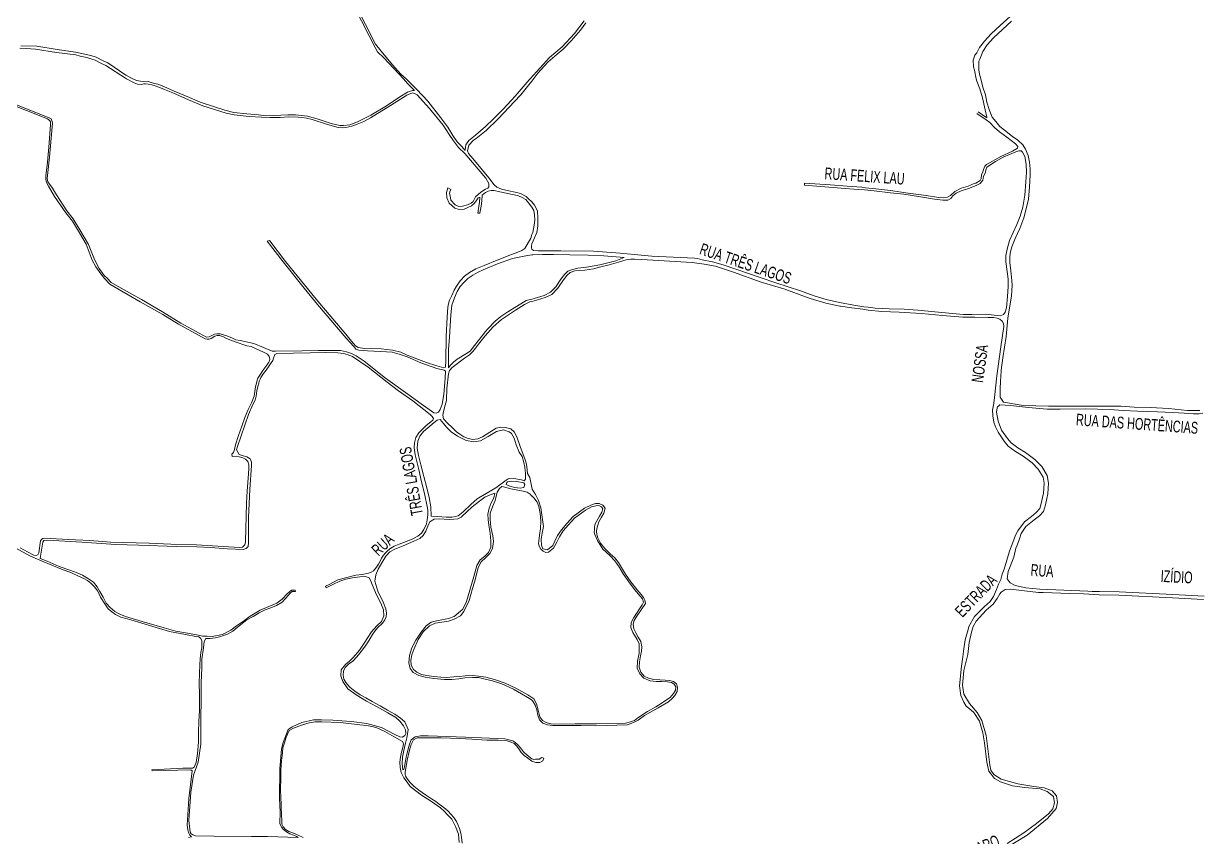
# Model space of a CAD drawing. Header units: millimetres. Extents: x 617885 to 663705, y 7172943 to 7234736.
# Drawn here: x 658751 to 660252, y 7183832 to 7184871 of the extents above; entities that cross this region are included whole.
import ezdxf

# ---------------------------------------------------------------- set-up
doc = ezdxf.new("R2010")
doc.units = ezdxf.units.MM
doc.layers.add('TOP_VIAS 10.000', color=7, linetype='Continuous', lineweight=9)
doc.layers.add('VIAS', color=7, linetype='Continuous', lineweight=5)
doc.styles.add('LDUP', font='LDUP.SHX')

msp = doc.modelspace()

# ---------------------------------------------------------------- linework, layer by layer
at = {"layer": 'VIAS', "color": 253}
for points in [[(659172.7, 7184893.2), (659192.1, 7184855), (659200, 7184840.1), (659202.8, 7184834.7), (659210.9, 7184826.9), (659236, 7184800), (659241.2, 7184794.4), (659250.3, 7184785.2), (659247.7, 7184785.3), (659241.4, 7184783.1), (659231.3, 7184777.1), (659214.5, 7184765.7), (659194.2, 7184753.9), (659177.6, 7184745.3), (659167.5, 7184741.5), (659159.7, 7184740.6), (659154.8, 7184740.8), (659149.1, 7184741.7), (659143.7, 7184743), (659126, 7184748.9), (659113.7, 7184752.3), (659106.1, 7184753.5), (659098.3, 7184754.1), (659088.4, 7184754.1), (659070.7, 7184753.2), (659060.5, 7184753.1), (659050.9, 7184754.4), (659036.2, 7184755.4), (659019.6, 7184757), (659008.1, 7184760), (658993.5, 7184765), (658976.7, 7184770.5), (658962.8, 7184776.3), (658943.3, 7184784.5), (658930.1, 7184790.2), (658922.7, 7184793.3), (658916.7, 7184794.6), (658912.6, 7184796), (658910.1, 7184796.7), (658907.6, 7184796.4), (658904.2, 7184796.9), (658900.4, 7184797.1), (658895.3, 7184798.1), (658890.8, 7184800), (658881.5, 7184804.9), (658858.8, 7184820.5), (658852.9, 7184823.3), (658843.7, 7184827.8), (658837.1, 7184830.1), (658817.4, 7184834), (658793.9, 7184837.5), (658768.2, 7184841.7), (658747.7, 7184842.3)], [(659174.9, 7184894.6), (659200.5, 7184844.4), (659207.4, 7184835.3), (659221.9, 7184818.2), (659232.9, 7184806.3), (659239.4, 7184800), (659244, 7184795.6), (659253.2, 7184786.4), (659267, 7184771.5), (659283.8, 7184750.5), (659292.7, 7184738.6), (659299.2, 7184728), (659304.7, 7184719.8), (659310.7, 7184713.8), (659314.2, 7184709.3), (659314.8, 7184709.2), (659315.8, 7184716.1), (659319.4, 7184721.3), (659327.9, 7184728.4), (659340.6, 7184739.4), (659350.7, 7184748.6), (659363.5, 7184761.5), (659378.5, 7184777.9), (659396.6, 7184799), (659397.9, 7184800), (659422.6, 7184827.5), (659438.7, 7184840.9), (659454.2, 7184857.9), (659466.8, 7184874)], [(659469, 7184871.5), (659461.9, 7184862.1), (659450.2, 7184848.8), (659439.7, 7184838.1), (659432.2, 7184831.6), (659420.5, 7184821.6), (659407.6, 7184807.2), (659400, 7184797.3), (659396.1, 7184792.4), (659385.9, 7184779.9), (659377.2, 7184770.6), (659371.5, 7184764.6), (659356.6, 7184748.7), (659341.7, 7184734.2), (659328.7, 7184723.9), (659325.4, 7184721.8), (659319.6, 7184715.7), (659317.7, 7184708.4), (659318.9, 7184705), (659324.6, 7184698.3), (659344.8, 7184674), (659351.9, 7184664.9), (659355.2, 7184661.8), (659361, 7184659.2), (659370.6, 7184657.1), (659378.5, 7184655.7), (659385.6, 7184654), (659392.5, 7184650), (659395.3, 7184647.6), (659400, 7184643.3), (659403.3, 7184638.8), (659407, 7184631.5), (659407.7, 7184622.3), (659407.6, 7184612.4), (659406.4, 7184604.2), (659403.4, 7184597.2), (659400, 7184589.8), (659399.4, 7184587.1), (659399.5, 7184584.3), (659400, 7184583), (659402.1, 7184581.2), (659407.8, 7184580.5), (659436.8, 7184580.8), (659478.6, 7184580.3), (659512.7, 7184577.6), (659553.1, 7184573.8), (659607.6, 7184571.2), (659611.5, 7184571), (659617.4, 7184569.3), (659630.6, 7184566.6), (659644.3, 7184562.7), (659691.4, 7184546.6), (659711.3, 7184539.9), (659742.8, 7184529.5), (659760.4, 7184523.3), (659775.7, 7184518.7), (659792.4, 7184514.8), (659810.9, 7184511.5), (659823.6, 7184509.3), (659829.1, 7184508.7), (659838.3, 7184507.5), (659855.8, 7184506.7), (659875.2, 7184506.1), (659892.5, 7184504.8), (659914.2, 7184502.8), (659937, 7184500.5), (659950.7, 7184499.6), (659961.4, 7184499.6), (659978.7, 7184499.9), (659997.8, 7184497.9), (660001.8, 7184499.5), (660004.1, 7184502.2), (660005.6, 7184508.1), (660007.2, 7184522.3), (660007.7, 7184535.1), (660007.9, 7184544.5), (660006.7, 7184554.4), (660004.8, 7184566.8), (660004.9, 7184574.8), (660006.9, 7184584.3), (660009.7, 7184593.9), (660019, 7184614.2), (660023.2, 7184624.8), (660026.5, 7184636.4), (660029, 7184651.8), (660030.5, 7184668.8), (660031.1, 7184680.8), (660030.8, 7184691.4), (660029, 7184700.9), (660026.3, 7184706.6), (660024.3, 7184708.2), (660021.4, 7184708.2), (660017.8, 7184706.8), (660001.6, 7184700.1), (659991.5, 7184694.8), (659980.5, 7184687.6), (659979.3, 7184684.1), (659978.9, 7184680.5), (659976.3, 7184675.8), (659975.7, 7184670.9), (659972.3, 7184666.8), (659967, 7184664.2), (659957.4, 7184660.2), (659947.8, 7184657.3), (659941.4, 7184654.4), (659937.3, 7184650.9), (659934.5, 7184647.6), (659930.8, 7184645.5), (659924.5, 7184645.4), (659913.7, 7184646.4), (659893.3, 7184649.8), (659874.8, 7184653), (659857.5, 7184654.8), (659836.9, 7184657.3), (659824.3, 7184658.6), (659816.5, 7184658.8), (659794.7, 7184660.8), (659747.9, 7184664.4), (659748, 7184667), (659780.5, 7184664.7), (659802.4, 7184663.1), (659821.2, 7184661.7), (659825.6, 7184661.2), (659839.1, 7184659.7), (659857.8, 7184657.5), (659880.3, 7184654.3), (659903.1, 7184651.3), (659918.8, 7184648.6), (659924.8, 7184648.3), (659930.4, 7184649), (659934.2, 7184651.4), (659939.8, 7184656.3), (659947.7, 7184660.6), (659956.9, 7184663.2), (659964.6, 7184666.4), (659966.7, 7184667.2), (659972.1, 7184670.3), (659973.4, 7184673.1), (659973.7, 7184677.7), (659975.6, 7184681.3), (659976.2, 7184684.5), (659978, 7184688.5), (659980.2, 7184690.7), (659998.5, 7184701.2), (660013.3, 7184707.8), (660019.7, 7184711.6), (660020.1, 7184713.7), (660017.3, 7184717.4), (660006.2, 7184725.8), (659996.9, 7184732.5), (659990.6, 7184738.1), (659984.4, 7184744.6), (659979.6, 7184747.8), (659967.8, 7184756)], [(659969.4, 7184758.1), (659980.5, 7184750.2), (659980.8, 7184751.2), (659978.5, 7184760.7), (659974.9, 7184776), (659971.9, 7184787.4), (659967.7, 7184797.2), (659967.1, 7184800), (659964.7, 7184811.3), (659963.6, 7184815.6), (659963.3, 7184823.9), (659965.3, 7184830.3), (659967.8, 7184833.4), (659971.4, 7184840.1), (659977.8, 7184848.4), (659986.2, 7184857.5), (659997.7, 7184868.3), (660010.6, 7184879.7)], [(660252.5, 7184376.9), (660236.7, 7184377), (660212.6, 7184379.6), (660189.6, 7184380.6), (660168.6, 7184381.1), (660151.5, 7184382.6), (660121.3, 7184382.6), (660094.9, 7184382.6), (660059.5, 7184382.3), (660027.2, 7184383.2), (660002.1, 7184387.4), (659997.7, 7184394), (659997.7, 7184405.2), (659997.9, 7184413.9), (659998.9, 7184427.6), (659999, 7184428.3), (660001.1, 7184444.1), (660005.1, 7184471.5), (660007.3, 7184494.6), (660012.1, 7184523.1), (660013.1, 7184536.3), (660012.7, 7184542.7), (660011.1, 7184555.3), (660009.8, 7184565.7), (660009.8, 7184572.1), (660010.5, 7184577.9), (660012.7, 7184585.7), (660016.9, 7184596.5), (660022.7, 7184609), (660027.8, 7184622.9), (660030.8, 7184634.3), (660033.7, 7184646.6), (660035.1, 7184662.3), (660036, 7184677.4), (660035.9, 7184685.5), (660035.2, 7184693.7), (660033.3, 7184702.2), (660030, 7184710.6), (660026.5, 7184716), (660020.2, 7184721.9), (660013.5, 7184726.7), (660003.1, 7184734.7), (659997.2, 7184739.2), (659991.9, 7184745.9), (659987.3, 7184751.2), (659983.6, 7184761), (659980.8, 7184770.4), (659979.1, 7184779.8), (659975.7, 7184789.7), (659972.9, 7184800), (659971.3, 7184806), (659970.4, 7184811.6), (659970.3, 7184817.8), (659970.6, 7184822.8), (659971.7, 7184825.4), (659975.7, 7184835.2), (659981.2, 7184843.6), (659989.2, 7184852.3), (660000.5, 7184862.9), (660012.2, 7184873.8)], [(658728.6, 7184772.4), (658784.7, 7184749.9), (658786.2, 7184748.9), (658786.9, 7184747.7), (658787.8, 7184745.7), (658788, 7184743.4), (658786.5, 7184724.4), (658784.4, 7184700.3), (658781.7, 7184677), (658781.3, 7184673), (658782, 7184668.8), (658788, 7184660.7), (658793, 7184652.2), (658806.3, 7184631.7), (658814.3, 7184621.7), (658823.1, 7184607.5), (658834, 7184588.8), (658841.7, 7184569.8), (658847.6, 7184558.2), (658854.1, 7184549.4), (658857.8, 7184545.8), (658863.1, 7184540.4), (658889.2, 7184525.5), (658901.6, 7184518.5), (658928.4, 7184503), (658951.7, 7184488.4), (658984.8, 7184470.7), (658988, 7184470.8), (658990.8, 7184472.3), (658995, 7184474.2), (658997.9, 7184474.8), (659002.3, 7184474.8), (659010.6, 7184472), (659017.7, 7184469.1), (659022.2, 7184467.2), (659027.8, 7184466.4), (659045.2, 7184462.5), (659057.3, 7184457.2), (659068.5, 7184452.7), (659072.9, 7184452.6), (659106.5, 7184453.2), (659127, 7184453.4), (659144.7, 7184453.6), (659155.5, 7184453.5), (659163.3, 7184451.9), (659169.9, 7184449.6), (659175.7, 7184446.6), (659180.7, 7184443.2), (659185.8, 7184439.9), (659213.2, 7184418.3), (659241.7, 7184397.7), (659258.5, 7184385.4), (659274.9, 7184374), (659277.7, 7184373.5), (659280.8, 7184374.7), (659283, 7184378.1), (659285.5, 7184384.8), (659287.7, 7184397.5), (659289.2, 7184418), (659289.7, 7184427.3), (659288.2, 7184428.3), (659278.7, 7184430.7), (659258.2, 7184437.8), (659240.8, 7184445.3), (659230.5, 7184448.7), (659221.6, 7184451.2), (659214.2, 7184451.8), (659190.1, 7184453.1), (659179.3, 7184454.1), (659175.4, 7184455.1), (659172.6, 7184458.5), (659163, 7184469.4), (659126.2, 7184512.3), (659109.2, 7184533.2), (659082.7, 7184566.5), (659062.2, 7184593), (659065.2, 7184593.8), (659065.3, 7184593.5), (659085.6, 7184567.2), (659124.7, 7184518.8), (659162.4, 7184474.2), (659169.9, 7184465.5), (659174.8, 7184459.5), (659178.3, 7184457.5), (659186.3, 7184456.1), (659207.4, 7184455.5), (659221.9, 7184453.9), (659232.8, 7184451.4), (659240.7, 7184447.7), (659255.3, 7184441.8), (659265.5, 7184438.3), (659278.8, 7184433.8), (659287.7, 7184431.4), (659289.9, 7184432.3), (659290.3, 7184440.5), (659290.6, 7184471.3), (659291.8, 7184495.9), (659292.8, 7184508.9), (659294.5, 7184516.9), (659297.6, 7184523.7), (659300.6, 7184530.4), (659303.6, 7184535.5), (659308.4, 7184542.5), (659313.9, 7184548.4), (659320.5, 7184553.2), (659328.5, 7184557.5), (659339.2, 7184561.8), (659355.5, 7184568.6), (659373.9, 7184575.8), (659381.9, 7184579), (659387.2, 7184580.9), (659391, 7184583.7), (659398.7, 7184596.9), (659400, 7184601.5), (659401, 7184604), (659402.9, 7184613.4), (659403.6, 7184619.8), (659403.4, 7184626.6), (659402.4, 7184632.1), (659400, 7184636.5), (659395.8, 7184642.1), (659392.4, 7184646), (659387.4, 7184648.7), (659382.9, 7184650.7), (659377.2, 7184652.3), (659358.9, 7184655.9), (659351.9, 7184657.7), (659347.9, 7184657.6), (659344.3, 7184657), (659340.7, 7184655), (659336.7, 7184651.9), (659336.6, 7184650.3), (659335.7, 7184640.4), (659333.4, 7184628.7), (659331, 7184628.8), (659331.8, 7184634.5), (659333.3, 7184642.7), (659333.7, 7184649.3), (659331.6, 7184648.4), (659329, 7184644.4), (659326.8, 7184641.3), (659323.1, 7184637.9), (659313.4, 7184633.9), (659307.3, 7184633.5), (659301.8, 7184635.2), (659294.5, 7184641.7), (659291.4, 7184648.5), (659290.8, 7184655.3), (659292.8, 7184661), (659296.4, 7184659), (659295.1, 7184655.9), (659294.6, 7184654), (659295.6, 7184650.7), (659296.6, 7184645.4), (659302.1, 7184639.5), (659306.7, 7184637.2), (659311.6, 7184637.6), (659317.8, 7184639.2), (659322.3, 7184641.4), (659325.1, 7184643.7), (659328.1, 7184649.5), (659334.9, 7184655.4), (659340.8, 7184659.3), (659343.6, 7184660.7), (659345, 7184662.3), (659344.9, 7184666.6), (659341.3, 7184673.4), (659314.3, 7184704.7), (659306.3, 7184712.7), (659299.8, 7184721.1), (659294.2, 7184729.2), (659286.6, 7184741.2), (659269.2, 7184762.3), (659253.4, 7184779.8), (659250.9, 7184781.2), (659247.5, 7184782.3), (659240.5, 7184779.5), (659219.7, 7184766.1), (659194, 7184750.2), (659185.5, 7184745.9), (659177, 7184742.2), (659170, 7184739.9), (659162.4, 7184738.1), (659158, 7184737.8), (659152.9, 7184737.9), (659147.9, 7184739.3), (659137.8, 7184742.1), (659119.7, 7184748.2), (659112.2, 7184750.1), (659106.8, 7184751), (659101.8, 7184751.3), (659089.2, 7184751.5), (659078.5, 7184750.9), (659065.3, 7184750.8), (659054.7, 7184751.1), (659039, 7184752.2), (659019.8, 7184754.2), (659009.6, 7184756.5), (658979.9, 7184765.7), (658961.7, 7184773.2), (658941.6, 7184782.2), (658931, 7184786.4), (658923.8, 7184789.7), (658919.1, 7184791.3), (658915.1, 7184792.7), (658910.4, 7184793.4), (658906.6, 7184793.9), (658904.6, 7184793.7), (658901.3, 7184792.8), (658896.7, 7184793.5), (658892.5, 7184795.1), (658882.7, 7184800), (658881.2, 7184801), (658856, 7184817.1), (658849.8, 7184820.3), (658842.4, 7184824), (658837.2, 7184825.7), (658832.1, 7184827.5), (658823.5, 7184829.2), (658817.9, 7184830.6), (658793.1, 7184833.7), (658766.4, 7184838.2), (658754.4, 7184839), (658746.5, 7184839.3)], [(658746.9, 7184201.7), (658756.4, 7184196.4), (658764.2, 7184192.3), (658767.1, 7184191.9), (658769.5, 7184192.9), (658770.6, 7184195.5), (658772.7, 7184210.5), (658773.9, 7184212.5), (658775.7, 7184213.8), (658777.6, 7184214.1), (658808.6, 7184212.4), (658835.7, 7184211.1), (658862.2, 7184209), (658911.3, 7184207.5), (658939.2, 7184206.4), (658972.1, 7184205.4), (659026.8, 7184201.9), (659030.5, 7184202.7), (659033.4, 7184205.4), (659034.4, 7184209.5), (659035.8, 7184258.6), (659036.4, 7184273.8), (659038.2, 7184296.3), (659038.8, 7184303.5), (659038.9, 7184307.8), (659037.4, 7184311.9), (659034.6, 7184314.8), (659030.9, 7184316.7), (659026.5, 7184317.8), (659022.7, 7184318.5), (659017.4, 7184318.4), (659017.1, 7184321.1), (659019.2, 7184323.2), (659020.2, 7184327.2), (659021.6, 7184333.2), (659025.6, 7184345), (659029.7, 7184357.1), (659033.4, 7184368.2), (659038, 7184378.1), (659041.9, 7184386.5), (659045.5, 7184395.1), (659045.9, 7184398.2), (659046.5, 7184401.3), (659047.4, 7184407), (659048.4, 7184411.7), (659049.3, 7184415.5), (659050.2, 7184418.2), (659053.4, 7184423.1), (659056.5, 7184427.9), (659061.5, 7184434.7), (659064.2, 7184438.7), (659065.1, 7184440.4), (659065.5, 7184442.2), (659065.1, 7184444.5), (659064.5, 7184445.7), (659062.6, 7184448.9), (659057.5, 7184451.3), (659041.6, 7184458.7), (659036.2, 7184459.6), (659021.4, 7184464.7), (659010.3, 7184469), (659006.4, 7184471.1), (659001.1, 7184472.7), (658998.4, 7184472.6), (658995.1, 7184471.9), (658990.5, 7184468.7), (658987.9, 7184468), (658985.5, 7184468), (658983.1, 7184468.5), (658948.8, 7184486.9), (658928.8, 7184499.4), (658900.1, 7184515.7), (658861.3, 7184538.2), (658854.4, 7184545.3), (658850, 7184551.2), (658843.6, 7184560.4), (658838.6, 7184568.9), (658831.2, 7184589), (658822.7, 7184603.6), (658813.6, 7184618.7), (658805.1, 7184629), (658790.8, 7184650.1), (658783.1, 7184663.1), (658781.4, 7184666.1), (658780, 7184669.4), (658779.6, 7184672.7), (658779.5, 7184676.5), (658781.6, 7184693.8), (658784, 7184718.1), (658785.3, 7184736.3), (658785.7, 7184740.9), (658785.7, 7184743.8), (658785.4, 7184745.3), (658784.8, 7184746.6), (658783.5, 7184747.8), (658781.8, 7184748.9), (658728.1, 7184770.4)], [(660006.6, 7183824.5), (660027.9, 7183838.1), (660043.9, 7183850), (660059.3, 7183862.1), (660065, 7183868.7), (660067.2, 7183876.3), (660065.7, 7183884.2), (660057.8, 7183890.6), (660048.5, 7183894.1), (660028.9, 7183896), (660013.4, 7183898.1), (659998.2, 7183902.9), (659990.4, 7183907.2), (659983.3, 7183916.8), (659980.5, 7183928.1), (659977.5, 7183952.7), (659975.6, 7183965.8), (659971.1, 7183980.4), (659964.1, 7183991.6), (659957.8, 7183996.9), (659954.2, 7183999.6), (659951.2, 7184004.9), (659947.5, 7184013.4), (659945.6, 7184025.8), (659948.4, 7184050.8), (659949.9, 7184062.7), (659951.4, 7184072.6), (659952.9, 7184084.2), (659957, 7184097.4), (659957.8, 7184101.2), (659965, 7184114.2), (659977.2, 7184126.6), (659985, 7184133.2), (659989.1, 7184139.5), (659992.9, 7184148.5), (659995.5, 7184155.2), (659998.3, 7184161.2), (660000.1, 7184167.9), (660002.7, 7184174.3), (660009.4, 7184197.6), (660013.6, 7184208.7), (660017.2, 7184217.8), (660020.2, 7184223.4), (660028.5, 7184234.9), (660037.6, 7184241.7), (660043.7, 7184246.9), (660048.3, 7184251.7), (660050, 7184258.1), (660051.7, 7184265.8), (660052.9, 7184271.6), (660054, 7184284.1), (660052.4, 7184291.8), (660046.3, 7184302.1), (660038.4, 7184310.1), (660026.9, 7184318.8), (660017.2, 7184324.8), (660007.9, 7184331.5), (660002.8, 7184337.6), (659995, 7184349.3), (659991.6, 7184355.9), (659989.4, 7184362.2), (659988.1, 7184370.2), (659988, 7184377.4), (659989.7, 7184386.4), (659990.4, 7184393.7), (659993.6, 7184421), (659998.3, 7184458.3), (660002.4, 7184484.2), (660002, 7184487.8), (660000, 7184491), (659997.4, 7184493.5), (659993.7, 7184494.8), (659989.2, 7184495.5), (659982.2, 7184495.4), (659965.1, 7184495.9), (659950.2, 7184496.2), (659924.2, 7184498), (659897.3, 7184500.5), (659868.8, 7184502.4), (659846.8, 7184503.4), (659829.2, 7184505), (659822.3, 7184506.1), (659808.4, 7184507.9), (659794, 7184509.9), (659793.1, 7184510), (659775.2, 7184514), (659755.2, 7184519.9), (659721.6, 7184532.2), (659692.5, 7184540.9), (659657.5, 7184553.6), (659634.3, 7184561.2), (659619.9, 7184563.8), (659604.4, 7184565.7), (659539.7, 7184569.4), (659530.9, 7184569.9), (659526.2, 7184570.1), (659520.5, 7184569), (659510.6, 7184566.1), (659498.8, 7184562.9), (659488.1, 7184560.1), (659478.6, 7184557.8), (659467.6, 7184556.2), (659454.9, 7184555), (659448.7, 7184553), (659445, 7184549.8), (659440.1, 7184543.8), (659433.2, 7184532.9), (659425.4, 7184525), (659416.8, 7184521), (659405.7, 7184517.6), (659400, 7184516.2), (659397.2, 7184515.4), (659390.6, 7184512.4), (659379, 7184504.9), (659361.1, 7184493.2), (659350.6, 7184483.8), (659340.4, 7184472.2), (659331.9, 7184461.4), (659328.2, 7184456.4), (659324.7, 7184452.3), (659320.2, 7184447.8), (659313.9, 7184443.9), (659298.2, 7184432), (659294.8, 7184427.9), (659293.5, 7184423.9), (659291.5, 7184405.1), (659290.8, 7184389.7), (659289.4, 7184383.6), (659287.2, 7184375.7), (659286.1, 7184371), (659287, 7184366.4), (659292.7, 7184360.3), (659297.7, 7184355.8), (659303.9, 7184349.8), (659308.1, 7184346.6), (659313, 7184343.5), (659318.7, 7184341.1), (659324.7, 7184340), (659331.1, 7184340.8), (659336.8, 7184343.3), (659346.1, 7184349.2), (659354.3, 7184354.4), (659360.5, 7184355.5), (659366.4, 7184355.2), (659372.9, 7184353.5), (659377.4, 7184349.9), (659380.8, 7184343.2), (659384.8, 7184331), (659388.4, 7184322.1), (659391.5, 7184313.8), (659393, 7184308.5), (659394, 7184301.1), (659394.3, 7184296.7), (659397.3, 7184291.5), (659400.3, 7184276.6), (659404.6, 7184269.7), (659408.6, 7184262.2), (659411.3, 7184252.6), (659414.6, 7184229), (659413, 7184220.3), (659411.8, 7184212.7), (659412.1, 7184205.1), (659413.9, 7184200.3), (659420, 7184199.1), (659426.5, 7184204.6), (659429.3, 7184210.2), (659432.6, 7184217.3), (659437.8, 7184224.8), (659444.5, 7184232.7), (659452.6, 7184241.7), (659467.1, 7184252.1), (659475.2, 7184256.3), (659481, 7184258.1), (659486, 7184258.2), (659490.6, 7184256.1), (659493.5, 7184252.1), (659491.6, 7184246.1), (659488.7, 7184240.7), (659485.2, 7184235), (659484, 7184230.7), (659483.4, 7184227.9), (659482.7, 7184225.2), (659482.5, 7184223.6), (659482.5, 7184222), (659482.8, 7184219.2), (659483.3, 7184217.3), (659484.2, 7184214.3), (659487.6, 7184207.8), (659492.9, 7184201), (659499.9, 7184194.1), (659505.7, 7184188.8), (659510.4, 7184182.9), (659514.2, 7184176.6), (659519.5, 7184168.2), (659526.4, 7184158.5), (659534.3, 7184148), (659539.3, 7184142.2), (659542.4, 7184138.5), (659544.3, 7184135), (659544.9, 7184130.5), (659533.1, 7184113.2), (659530.7, 7184109), (659529.4, 7184104.1), (659530, 7184098.2), (659532.5, 7184093.2), (659535.7, 7184087.8), (659538.9, 7184082.2), (659540.2, 7184075.5), (659539.8, 7184070), (659538.6, 7184064), (659537.2, 7184056.1), (659537.1, 7184049.6), (659539, 7184042.9), (659543.1, 7184038.1), (659548.8, 7184035.3), (659555.4, 7184033.6), (659563.2, 7184033.2), (659569.9, 7184033), (659575.7, 7184032.6), (659580.6, 7184031.1), (659584.7, 7184028.2), (659585.8, 7184024.1), (659585.2, 7184018.4), (659582.4, 7184013.1), (659579.1, 7184009.3), (659574.2, 7184005.3), (659561.1, 7183997.5), (659543.6, 7183987.8), (659535.5, 7183981.8), (659530.6, 7183979.1), (659526.6, 7183977.4), (659521.5, 7183976), (659481.5, 7183974.5), (659462.4, 7183974.8), (659426.8, 7183975), (659420, 7183976), (659414.1, 7183978.1), (659409.8, 7183982), (659407.4, 7183988), (659406.3, 7183994.9), (659404.3, 7184000.9), (659401.1, 7184006), (659400, 7184007.4), (659397.1, 7184009.4), (659376.3, 7184021.3), (659361.7, 7184028), (659349.9, 7184032.1), (659340.2, 7184034.3), (659331.8, 7184036.2), (659324, 7184036.4), (659314.4, 7184035.7), (659306.9, 7184034.4), (659297.7, 7184033.7), (659288.6, 7184033.8), (659274.9, 7184035.1), (659263.8, 7184036.5), (659255.7, 7184038.6), (659248.6, 7184042.5), (659244.5, 7184047.8), (659243, 7184054.9), (659243.7, 7184064.2), (659246.9, 7184074.2), (659251.8, 7184083.8), (659258.6, 7184094), (659265, 7184102.2), (659271.4, 7184106.9), (659278.4, 7184108.7), (659285, 7184109.7), (659293.7, 7184111.3), (659300.7, 7184114), (659311.9, 7184123.6), (659316.6, 7184133), (659326, 7184165.1), (659329.5, 7184179.3), (659334.1, 7184186.5), (659339.7, 7184190.9), (659344.5, 7184195.7), (659347.4, 7184202.7), (659347.7, 7184210), (659346.9, 7184220.2), (659345.2, 7184230.6), (659344.1, 7184237.7), (659343.8, 7184244.7), (659345.5, 7184252.4), (659348.2, 7184259.1), (659351.2, 7184265.6), (659352.5, 7184271.5), (659346.9, 7184269.4), (659340, 7184266.2), (659333.1, 7184261.4), (659323.7, 7184254.2), (659317.5, 7184248.2), (659309.8, 7184240.7), (659305.3, 7184238.8), (659300.3, 7184238.2), (659294.5, 7184238), (659288.1, 7184238.2), (659281.7, 7184238.8), (659275.2, 7184238.2), (659269.9, 7184235), (659267, 7184229.4), (659264.6, 7184222.9), (659261.2, 7184217.4), (659256.8, 7184213.6), (659249.2, 7184210), (659235.6, 7184204.3), (659225, 7184199.8), (659218.5, 7184196.5), (659213.6, 7184190.9), (659208.4, 7184182.6), (659203.9, 7184174.4), (659200.9, 7184167.1), (659199.3, 7184159), (659203.2, 7184146.4), (659210.5, 7184131.3), (659213.7, 7184123.9), (659214.5, 7184118.4), (659214.1, 7184113.6), (659212.2, 7184109.7), (659209.4, 7184105.7), (659203.1, 7184099.7), (659199.3, 7184095.2), (659196.4, 7184091), (659193.6, 7184086.1), (659190.3, 7184080.4), (659185.1, 7184073.2), (659180.5, 7184067.4), (659176.4, 7184062.4), (659171.6, 7184057), (659166, 7184053.2), (659161.8, 7184049.1), (659159.7, 7184044.2), (659159.3, 7184039.2), (659160.1, 7184034.3), (659162.4, 7184029.7), (659167.4, 7184023.8), (659173.8, 7184018.8), (659180.9, 7184014.3), (659188.2, 7184010.1), (659196.3, 7184005.6), (659206.5, 7183999.9), (659215.5, 7183994.7), (659224.9, 7183989.6), (659232.4, 7183984.5), (659238, 7183979.8), (659242.2, 7183970), (659240.5, 7183959.2), (659238.8, 7183952.3), (659236.4, 7183943.1), (659234.7, 7183934.4), (659234.2, 7183926), (659235.3, 7183918.2), (659236.4, 7183918.7), (659237.5, 7183922.2), (659238.4, 7183927.8), (659239.5, 7183934.4), (659240.6, 7183939.6), (659241.9, 7183945.2), (659243.7, 7183951.1), (659245.9, 7183956.6), (659250.8, 7183960.5), (659257.6, 7183961.7), (659267.5, 7183961.8), (659315.3, 7183960.3), (659345.8, 7183958.6), (659365.4, 7183957.8), (659369.4, 7183957.3), (659376.3, 7183955), (659381.8, 7183950.8), (659385.3, 7183946.5), (659389.4, 7183941.3), (659394, 7183937), (659400, 7183932.5), (659402.4, 7183931.8), (659404.7, 7183932.1), (659409.6, 7183932.1), (659412.3, 7183934.1), (659415.2, 7183933.5), (659413.9, 7183930), (659410.2, 7183927.8), (659405, 7183927.9), (659400, 7183929.4), (659394.6, 7183933.1), (659390.1, 7183936.9), (659386.2, 7183940.5), (659383.3, 7183945.1), (659380.2, 7183949), (659377.2, 7183951.9), (659373.5, 7183953.9), (659368.4, 7183955.3), (659356.8, 7183956.1), (659342.4, 7183956.4), (659323.2, 7183957.7), (659307.9, 7183958.5), (659284.3, 7183959.2), (659266.2, 7183959.3), (659258.8, 7183959.4), (659253.4, 7183959.2), (659249, 7183956.6), (659245.7, 7183950.6), (659243.6, 7183943.3), (659240.9, 7183930.7), (659238.1, 7183915.2), (659238.1, 7183912.9), (659238.7, 7183910.3), (659241.2, 7183906.5), (659244.7, 7183902.4), (659249.3, 7183897.5), (659255.7, 7183892.3), (659264, 7183886.7), (659272, 7183881.5), (659277.2, 7183877.8), (659281.5, 7183874.8), (659287.7, 7183870.2), (659292.6, 7183866.1), (659296.7, 7183861.9), (659300.3, 7183857.7), (659303.7, 7183852.5), (659305.6, 7183848.8), (659307.6, 7183843.6), (659309.2, 7183837.8), (659310, 7183832.6), (659311, 7183825)], [(660257.9, 7184140), (660218, 7184142), (660149.4, 7184145.5), (660124.3, 7184145.9), (660115, 7184145.8), (660109.7, 7184146.3), (660048.2, 7184149), (660030.3, 7184150.8), (660017, 7184153.7), (660010.2, 7184156.9), (660006.7, 7184162.3), (660007.9, 7184171.3), (660014.9, 7184189.8), (660017.6, 7184201.1), (660019.3, 7184205.1), (660022.4, 7184213), (660024.3, 7184220.1), (660030.3, 7184228.8), (660041, 7184237.5), (660047.7, 7184242.5), (660052.8, 7184248), (660055.4, 7184256.5), (660057.1, 7184264.7), (660058.4, 7184270.8), (660059.5, 7184284.4), (660057.6, 7184293.8), (660050.7, 7184305.5), (660042.1, 7184314.2), (660030, 7184323.3), (660020.3, 7184329.4), (660011.7, 7184335.6), (660007.2, 7184341), (659999.2, 7184352), (659995, 7184363.5), (659993, 7184374.7), (659993.7, 7184380.3), (659994.2, 7184381.5), (659996, 7184382.9), (659997.4, 7184384), (660010.8, 7184383.2), (660033.6, 7184380.6), (660057.5, 7184378.5), (660074.3, 7184378.5), (660106.6, 7184379), (660137, 7184378.3), (660154.6, 7184377.1), (660173.1, 7184376), (660198.6, 7184375.1), (660218.2, 7184374.4), (660232.3, 7184373.5), (660244.5, 7184372.8), (660251.6, 7184372.6), (660256.3, 7184373.4)], [(659400, 7184267.9), (659402.6, 7184265.3), (659406.8, 7184259.9), (659408.8, 7184254.4), (659410.6, 7184245.5), (659411.4, 7184235.9), (659411, 7184226.4), (659409.7, 7184218), (659408.3, 7184206.6), (659409.5, 7184203), (659411.5, 7184199.8), (659414.3, 7184197.5), (659417.6, 7184195.8), (659421.3, 7184196.2), (659427.4, 7184201.2), (659431.8, 7184209), (659435, 7184215.9), (659440, 7184223.2), (659446.5, 7184230.9), (659454.4, 7184239.7), (659468.5, 7184249.8), (659476.2, 7184253.8), (659481.4, 7184255.4), (659485.5, 7184255.5), (659488.9, 7184254), (659490.6, 7184251.6), (659489.1, 7184247.1), (659486.3, 7184242), (659480.8, 7184232.1), (659480.3, 7184230.3), (659480, 7184228.4), (659479.7, 7184225.9), (659479.7, 7184224.6), (659479.5, 7184222.1), (659479.8, 7184220), (659480.2, 7184218.8), (659483.5, 7184210.9), (659490.5, 7184199.9), (659499.3, 7184191.8), (659505.8, 7184185.2), (659511.8, 7184176.7), (659516.4, 7184168.6), (659523.5, 7184158.3), (659531, 7184148.4), (659538.3, 7184140), (659541.3, 7184136.5), (659542.4, 7184132.2), (659540.9, 7184129.1), (659529.9, 7184112.7), (659526.7, 7184106.3), (659526.3, 7184100), (659529, 7184093.7), (659534.5, 7184084.9), (659536.8, 7184079.2), (659537.1, 7184073.2), (659536.8, 7184067.2), (659534.8, 7184057.2), (659534.4, 7184048.1), (659537.6, 7184040.7), (659542.8, 7184035.5), (659551, 7184032), (659558.7, 7184031.2), (659565.8, 7184031), (659572.9, 7184030.8), (659578.1, 7184029.8), (659581.7, 7184027.6), (659583.6, 7184024.3), (659583.2, 7184019.9), (659580.9, 7184015.6), (659576.4, 7184010.7), (659570.3, 7184006.8), (659564.8, 7184002.9), (659558, 7183998.7), (659547.4, 7183992.9), (659535.1, 7183984.9), (659530.8, 7183981.5), (659525.9, 7183979.6), (659519.3, 7183978.1), (659482.5, 7183976.9), (659455.4, 7183976.9), (659425.6, 7183976.8), (659418.3, 7183978.6), (659413.7, 7183981.5), (659410.1, 7183986), (659407.9, 7183994.6), (659405.8, 7184002.5), (659402.3, 7184009), (659400, 7184010.5), (659394.8, 7184014), (659379.6, 7184022.7), (659365.8, 7184029.1), (659352.4, 7184033.8), (659341, 7184036.5), (659332, 7184038.1), (659324.7, 7184038.8), (659315, 7184038.3), (659307.7, 7184037.6), (659300.2, 7184036.9), (659290.6, 7184036.4), (659283.7, 7184036.6), (659275, 7184037.5), (659265.8, 7184038.8), (659259.1, 7184040.2), (659253.2, 7184043), (659248.8, 7184046.5), (659246, 7184052), (659245.5, 7184058.4), (659246.7, 7184065.3), (659249.1, 7184071.9), (659254.9, 7184084.7), (659261.3, 7184094.6), (659269.3, 7184102.3), (659276.6, 7184105.6), (659285, 7184106.9), (659293.4, 7184108.2), (659300.9, 7184110.6), (659308.7, 7184115.1), (659313.3, 7184120.6), (659319.9, 7184134.6), (659324.3, 7184149.6), (659326.8, 7184158), (659329.1, 7184167.5), (659331.4, 7184176.4), (659335.2, 7184184), (659341.3, 7184189.5), (659346.2, 7184194.4), (659349.9, 7184201), (659351.1, 7184209.6), (659350.3, 7184217.1), (659347.4, 7184228.1), (659346.7, 7184238.1), (659346.9, 7184246.1), (659349.7, 7184253.9), (659353.1, 7184262.2), (659355.8, 7184272.7), (659358.7, 7184277.6), (659361.4, 7184280.1), (659363.7, 7184279.5), (659373, 7184276.8), (659388.9, 7184274), (659393.8, 7184272.6), (659397.7, 7184270.2), (659400.1, 7184267.8)], [(658740.4, 7184201.7), (658760, 7184191), (658775, 7184184.5), (658799.8, 7184174.4), (658812.2, 7184169.6), (658821.5, 7184165.6), (658828.1, 7184162.7), (658832.7, 7184159.8), (658837.1, 7184156.7), (658841.9, 7184152.1), (658845.8, 7184146.2), (658849.5, 7184138.9), (658855, 7184130.2), (658859.2, 7184123.9), (658863.7, 7184120), (658868.6, 7184116.5), (658875.5, 7184113.4), (658875.5, 7184113.4), (658888.1, 7184109.6), (658916, 7184101.3), (658937.5, 7184095), (658957.9, 7184090.9), (658971.2, 7184088.7), (658974.9, 7184088), (658977.3, 7184085.8), (658978.6, 7184082.9), (658978.9, 7184079), (658978.7, 7184074), (658977.4, 7184068.2), (658976.7, 7184060.2), (658976.1, 7184052.3), (658975.6, 7184041.2), (658975.5, 7184028.6), (658975.6, 7184015.3), (658975.6, 7183994.3), (658974.7, 7183979.9), (658974.5, 7183966.5), (658974.3, 7183953.7), (658973.2, 7183939.4), (658971.3, 7183927.8), (658968.8, 7183922), (658967, 7183920.7), (658954.6, 7183920.7), (658915, 7183918.6), (658915.5, 7183917.2), (658964.7, 7183918.6), (658966.3, 7183917), (658962, 7183881.9), (658959.8, 7183847.8), (658960.9, 7183841.9), (658961.8, 7183838.6), (658963.5, 7183835), (658964.4, 7183834.2), (658965.5, 7183833), (658961.5, 7183832)], [(660257, 7184135.8), (660217.8, 7184137.7), (660149.3, 7184141.2), (660124.2, 7184141.7), (660104.2, 7184142.9), (660086.6, 7184143.6), (660052.7, 7184144.6), (660046.7, 7184144.8), (660010.8, 7184149.1), (660004.2, 7184148.6), (659999.1, 7184145.2), (659997.3, 7184143.2), (659993.9, 7184137.2), (659988.7, 7184129.7), (659979.6, 7184122.1), (659967.1, 7184108.1), (659963.1, 7184101.5), (659961.1, 7184094), (659958, 7184080.8), (659956.2, 7184065.6), (659951.3, 7184045.1), (659949.4, 7184026.3), (659951.2, 7184015.1), (659958.3, 7184003.2), (659968.1, 7183991.7), (659974.3, 7183981.4), (659979.7, 7183962.4), (659984.3, 7183924.6), (659985.9, 7183918), (659989.4, 7183912.5), (659999.1, 7183906.4), (660020, 7183900.5), (660040.5, 7183897.2), (660053.8, 7183895.4), (660063.9, 7183891.4), (660069.6, 7183885.4), (660070.8, 7183876.8), (660069.1, 7183869), (660058.2, 7183856.4), (660032, 7183835.2), (660006.1, 7183819.4)], [(659107.9, 7183832), (659102.3, 7183834.7), (659095.7, 7183837.6), (659089.8, 7183839.9), (659085.7, 7183842.3), (659082.7, 7183845.7), (659080.9, 7183849.2), (659080.7, 7183853.3), (659079.8, 7183870.2), (659079.9, 7183875.3), (659079.5, 7183881.9), (659079.3, 7183893.8), (659079.4, 7183907.2), (659079.6, 7183918.2), (659080.4, 7183929.7), (659081.6, 7183940.3), (659082.1, 7183946.3), (659084.6, 7183954.1), (659086.1, 7183958.8), (659088.2, 7183963.8), (659090.2, 7183968.4), (659095.9, 7183971.6), (659105.9, 7183975.5), (659115.6, 7183978.2), (659123.5, 7183979.7), (659131.8, 7183979.8), (659155.2, 7183978.7), (659166.4, 7183977.5), (659180.2, 7183976), (659189.3, 7183974.9), (659198, 7183973.1), (659201.9, 7183971.9), (659212.2, 7183967.4), (659221, 7183962.2), (659231.7, 7183956.4), (659235, 7183954.7), (659236.1, 7183951.7), (659235.2, 7183947.1), (659233.7, 7183941.1), (659232.1, 7183934.6), (659231.4, 7183928), (659231.8, 7183921.5), (659233.2, 7183915.1), (659236.7, 7183908.2), (659240.7, 7183902.8), (659244.8, 7183897.2), (659259.2, 7183886.1), (659271.9, 7183877.9), (659283.2, 7183869.8), (659288.1, 7183865.5), (659292.3, 7183861.1), (659297.7, 7183855.4), (659302.6, 7183845.9), (659306.3, 7183836.3), (659307.3, 7183825.6)]]:
    msp.add_lwpolyline(points, dxfattribs=at)
for points in [[(659392.6, 7184517.2), (659385.8, 7184513), (659378.3, 7184508.5), (659369.4, 7184502.7), (659360.4, 7184496.7), (659353.1, 7184490.9), (659343.7, 7184481.2), (659340.9, 7184477.8), (659337.7, 7184473.8), (659331.4, 7184466), (659326.7, 7184459.7), (659321, 7184452.5), (659316.7, 7184449.6), (659304.7, 7184442.6), (659299.8, 7184438.7), (659295.6, 7184434.3), (659293.5, 7184431.5), (659293.7, 7184454.8), (659294.9, 7184470.4), (659296.4, 7184498.8), (659297.6, 7184511.2), (659301, 7184520.8), (659304.6, 7184528.9), (659308.3, 7184535.1), (659313.2, 7184540.3), (659318.3, 7184545.3), (659324.5, 7184549.6), (659330.6, 7184553.1), (659337.8, 7184556.3), (659356.1, 7184564), (659375.3, 7184570.9), (659383.9, 7184572.8), (659392.2, 7184574.2), (659400, 7184575.5), (659401.2, 7184575.6), (659413.3, 7184576.1), (659427.4, 7184576.2), (659448.5, 7184575.6), (659471.6, 7184575), (659492, 7184574.5), (659517.7, 7184572), (659506.9, 7184568), (659486.8, 7184562.6), (659469.6, 7184559.9), (659458.5, 7184558.5), (659451.8, 7184557), (659445.8, 7184554.8), (659441.4, 7184550.5), (659436.7, 7184544.4), (659430.5, 7184534.7), (659423.7, 7184527.8), (659415.5, 7184523.5), (659402.9, 7184519.9), (659400, 7184519.1)], [(659136.6, 7184152.9), (659141.1, 7184155.1), (659152.1, 7184160.9), (659175.2, 7184166.6), (659183.3, 7184167.5), (659191.3, 7184169.2), (659195, 7184170.5), (659197.8, 7184172.2), (659201.7, 7184176.9), (659204, 7184180.9), (659206.2, 7184184.8), (659207.9, 7184188.6), (659210.5, 7184192.3), (659213, 7184195.5), (659216.1, 7184198.3), (659219.8, 7184201.2), (659224.2, 7184203.7), (659230.4, 7184206.5), (659237.4, 7184209.1), (659247.3, 7184212.8), (659254.4, 7184216.5), (659259.2, 7184220.2), (659262.2, 7184225), (659265.3, 7184232.5), (659266.4, 7184237.6), (659267.1, 7184243.8), (659267.2, 7184249.2), (659266.8, 7184252.4), (659262.8, 7184271), (659259.2, 7184285.7), (659255.7, 7184301.8), (659251, 7184320.5), (659249.6, 7184329.2), (659250.1, 7184335.7), (659251.8, 7184342.4), (659255.5, 7184348.5), (659264.6, 7184357.4), (659273.6, 7184364.4), (659274.4, 7184366.7), (659272.6, 7184369.3), (659270, 7184371.7), (659248.2, 7184389.3), (659229.8, 7184402.2), (659215.2, 7184413), (659191.1, 7184432.4), (659170.8, 7184446), (659164.4, 7184448.4), (659159.7, 7184449.7), (659152.4, 7184450.6), (659136.9, 7184450.9), (659116.8, 7184450.7), (659074.4, 7184449.6), (659072.7, 7184448.9), (659071.9, 7184448.2), (659071.4, 7184446.9), (659070.3, 7184443.7), (659069.3, 7184440.8), (659067.1, 7184437.9), (659064.6, 7184434.1), (659060.9, 7184428.5), (659057.3, 7184424.2), (659054.1, 7184418.9), (659053, 7184417.1), (659051.9, 7184414.5), (659051.4, 7184411.8), (659050, 7184407.5), (659049.1, 7184401.9), (659047.9, 7184395.2), (659046.7, 7184390), (659043.6, 7184384.4), (659038.2, 7184371.7), (659024.1, 7184330.9), (659023.1, 7184326.8), (659026.4, 7184320.8), (659031.5, 7184319.2), (659036.1, 7184318), (659040.6, 7184315.4), (659042, 7184311.2), (659042.2, 7184306.7), (659039.9, 7184276.3), (659038.3, 7184240.5), (659038.4, 7184207.9), (659037.8, 7184203.5), (659035.5, 7184200.8), (659031.5, 7184199.4), (659011.4, 7184200.2), (658989.8, 7184202), (658972.2, 7184202.9), (658946.9, 7184203.3), (658897.8, 7184205.2), (658868.8, 7184206), (658825.5, 7184208.8), (658781.6, 7184211.4), (658777.2, 7184211.2), (658775.6, 7184208.9), (658772.8, 7184191.1), (658772.5, 7184188.2), (658781.4, 7184184.8), (658796.8, 7184177.8), (658810.4, 7184173.1), (658819.4, 7184169.6), (658826.6, 7184166.7), (658834.2, 7184162.3), (658840.6, 7184157.7), (658845.2, 7184151.8), (658848.7, 7184145.8), (658852.6, 7184138.6), (658856.8, 7184131.1), (658861.8, 7184125.5), (658867.6, 7184120.4), (658874.1, 7184117), (658881.2, 7184114.2), (658902.7, 7184107.6), (658930.6, 7184099.5), (658945.6, 7184095.5), (658960.3, 7184093), (658974.1, 7184090.2), (658979.7, 7184089.1), (658985.4, 7184088.8), (658991.8, 7184088.7), (659005.1, 7184091.1), (659015.9, 7184096.8), (659023, 7184102), (659031.9, 7184108.1), (659040.3, 7184114.6), (659053.2, 7184122), (659064.2, 7184126.8), (659074.3, 7184131), (659081.4, 7184136.3), (659087.5, 7184143), (659093, 7184147.5), (659097.7, 7184147.7), (659098.4, 7184145.9), (659097.5, 7184146), (659094.2, 7184145.9), (659091.7, 7184144.1), (659085.8, 7184137.3), (659081.4, 7184132.5), (659073.8, 7184128.2), (659066.6, 7184125), (659059.7, 7184122.4), (659052, 7184118.8), (659044.1, 7184114.2), (659036.3, 7184109.7), (659028.6, 7184103.8), (659023.9, 7184100), (659018.4, 7184095.4), (659011.3, 7184091.5), (659005.2, 7184089.3), (659003.1, 7184088.4), (658996.2, 7184087), (658989.4, 7184086.2), (658983.9, 7184086.1), (658981.7, 7184082.2), (658981, 7184074), (658978.9, 7184059.7), (658978.5, 7184048.2), (658977.7, 7184029.8), (658978, 7184005.4), (658977.6, 7183986.5), (658977.6, 7183967.2), (658977.4, 7183951), (658974.1, 7183928.1), (658968.2, 7183911.8), (658964.8, 7183889.9), (658962.3, 7183853.7), (658963.2, 7183842.9), (658963.9, 7183839), (658965.1, 7183836.7), (658967.4, 7183835.5), (658970.8, 7183834.3), (658994.2, 7183833.7), (659042.2, 7183833.5), (659062.4, 7183833.4), (659101.6, 7183832.2), (659099.4, 7183833.4), (659095.5, 7183835), (659091, 7183836.8), (659086.7, 7183839.4), (659082.9, 7183842.1), (659080.7, 7183844.7), (659079, 7183847.7), (659078.4, 7183850.1), (659078.5, 7183864.2), (659077.9, 7183882.1), (659077.7, 7183894), (659078.1, 7183907.5), (659078.2, 7183920), (659079.4, 7183934.4), (659080.5, 7183945.4), (659082.7, 7183953.4), (659089.1, 7183969.9), (659094.1, 7183973.2), (659106.3, 7183979), (659121.2, 7183982.1), (659126.6, 7183982.3), (659131.6, 7183982.4), (659146.1, 7183981.8), (659169.2, 7183980.2), (659189.1, 7183977.6), (659208.2, 7183972.6), (659225.2, 7183963.6), (659231.6, 7183960.5), (659234.8, 7183960.2), (659237.8, 7183962.4), (659238.9, 7183964.8), (659238.6, 7183969.5), (659236.3, 7183974.5), (659231.3, 7183980.7), (659226.2, 7183985), (659215.9, 7183991.2), (659201.8, 7183999.1), (659189, 7184006.2), (659175.8, 7184013.9), (659165.2, 7184021.7), (659158.6, 7184031), (659156.2, 7184038.5), (659156.6, 7184046), (659161.9, 7184053), (659167, 7184057.2), (659172, 7184061.6), (659179.9, 7184071), (659186.6, 7184081.3), (659189.8, 7184085.9), (659195.3, 7184094.6), (659202, 7184102), (659208.1, 7184107.7), (659211.1, 7184114.8), (659210.5, 7184122.4), (659207.3, 7184131), (659201.5, 7184141.7), (659196, 7184155.1), (659194.1, 7184160.3), (659192.2, 7184163.6), (659187.4, 7184165.2), (659180.3, 7184164.5), (659170.8, 7184163.2), (659162.3, 7184161.5), (659154.9, 7184159), (659145.8, 7184154.8), (659138.4, 7184150.9), (659137.5, 7184150.5)], [(659391.7, 7184297.7), (659391.8, 7184291.8), (659391.6, 7184289.1), (659390.1, 7184287.1), (659386.8, 7184288.6), (659376.8, 7184290.3), (659369.8, 7184289.9), (659367.1, 7184288.2), (659354.1, 7184278.2), (659341.8, 7184270.9), (659330.3, 7184264.3), (659322, 7184256.9), (659312.4, 7184247.7), (659305.7, 7184242.5), (659298.2, 7184240.9), (659290.4, 7184240.9), (659279.7, 7184241.5), (659271.3, 7184242.2), (659270.8, 7184253.9), (659268.8, 7184266.1), (659265.8, 7184278.1), (659262.2, 7184292.5), (659258.4, 7184307.5), (659255.1, 7184319.3), (659253.6, 7184328.9), (659254.5, 7184337.8), (659256.9, 7184344.2), (659261.7, 7184350.3), (659275.1, 7184361.6), (659279, 7184364.4), (659283, 7184365.3), (659287.1, 7184360.5), (659290.9, 7184355.6), (659297.1, 7184349.8), (659305.1, 7184344), (659316.1, 7184338.7), (659325.7, 7184336.8), (659334.5, 7184338.2), (659344, 7184343.6), (659354.8, 7184350), (659363.7, 7184352.4), (659371.1, 7184349.8), (659374.1, 7184347.7), (659377.3, 7184341.8), (659379.7, 7184333.2), (659383.8, 7184323.8), (659387.7, 7184318.4), (659389.8, 7184310.6), (659391.1, 7184304.5), (659391.4, 7184299.4)], [(659371.7, 7184280.2), (659378.3, 7184278.8), (659385, 7184277.8), (659389.8, 7184278.6), (659391, 7184282.3), (659389.8, 7184284.8), (659380.6, 7184286.2), (659374.1, 7184286.6), (659369, 7184285.7), (659367.8, 7184285), (659367.3, 7184282.5)]]:
    msp.add_lwpolyline(points, close=True, dxfattribs=at)

# ---------------------------------------------------------------- texts
at = {"layer": 'TOP_VIAS 10.000', "color": 251, "style": 'LDUP', "width": 0.69}
for s, rotation, p in [('RUA FELIX LAU', 356, (659773.1, 7184672.2)), ('RUA TRÊS LAGOS', 341.341, (659612.8, 7184576.7)), ('NOSSA', 82, (659975.7, 7184411.8)), ('RUA DAS HORTÊNCIAS', 356, (660094, 7184358)), ('TRÊS LAGOS', 100.1007, (659261, 7184244.4)), ('RUA', 43.4959, (659204.1, 7184190.4)), ('RUA', 356, (660036.1, 7184166.1)), ('ESTRADA', 46, (659949.4, 7184112)), ('IZÍDIO', 357, (660202.2, 7184158.3)), ('CLARO', 23.4973, (659954.8, 7183803.3))]:
    msp.add_text(s, height=15, rotation=rotation, dxfattribs=at).set_placement(p)

doc.saveas('drawing.dxf')
